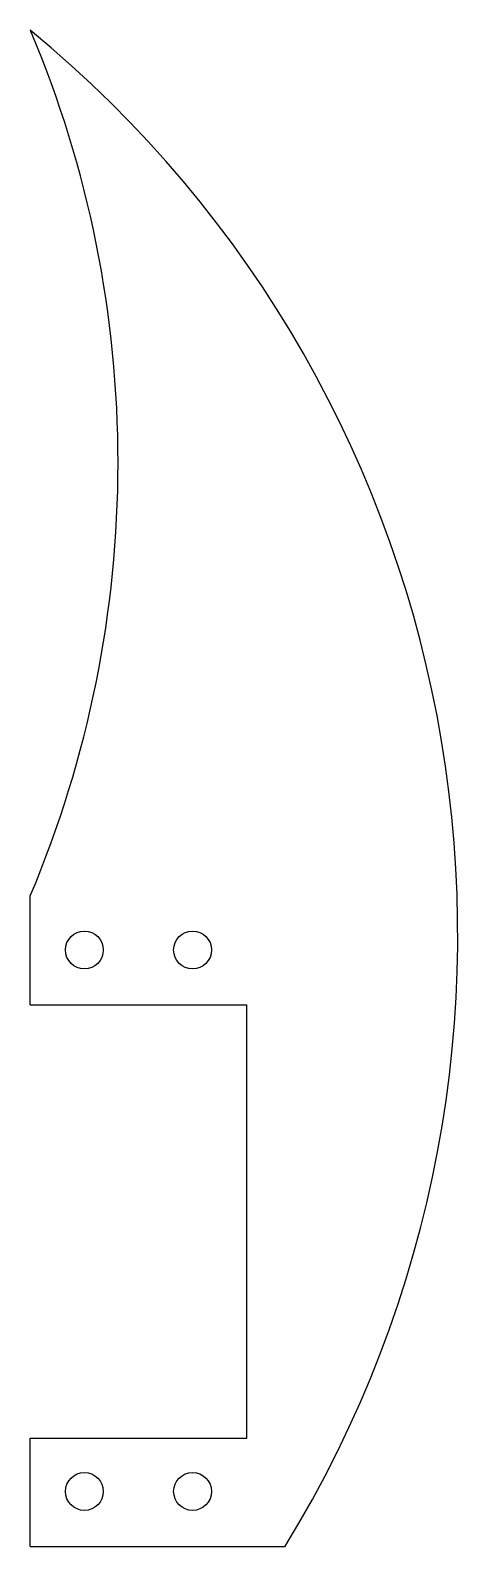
# Model space of a CAD drawing. Extents: x 88 to 128, y 28 to 168.
import ezdxf

# ---------------------------------------------------------------- set-up
doc = ezdxf.new("R2010")
doc.units = 0
doc.layers.add('KEEPOUTLAYER', color=6, linetype='CONTINUOUS')
doc.layers.add('PADHOLELAYER', color=156, linetype='CONTINUOUS')

msp = doc.modelspace()

# ---------------------------------------------------------------- linework, layer by layer
at = {"layer": 'KEEPOUTLAYER'}
for p, q in [((88.194594, 78.172033), (88.194594, 88.262107)), ((88.194594, 78.172033), (108.194594, 78.172033)), ((108.194594, 38.172034), (108.194594, 78.172033)), ((88.194594, 38.172034), (108.194594, 38.172034)), ((88.194594, 28.172034), (88.194594, 38.172034)), ((88.194594, 28.172034), (111.694595, 28.172034))]:
    msp.add_line(p, q, dxfattribs=at)
for centre, radius, start, end in [((-6.281618, 128.240168), 102.586549, 337.064116, 22.901768), ((19.694594, 84.672035), 108.002314, 328.444648, 50.63594)]:
    msp.add_arc(centre, radius, start, end, dxfattribs=at)
at = {"layer": 'PADHOLELAYER'}
for centre in [(93.194594, 83.250235), (103.194594, 83.250235), (93.194594, 33.250233), (103.194594, 33.250233)]:
    msp.add_circle(centre, 1.75, dxfattribs=at)

doc.saveas('drawing.dxf')
